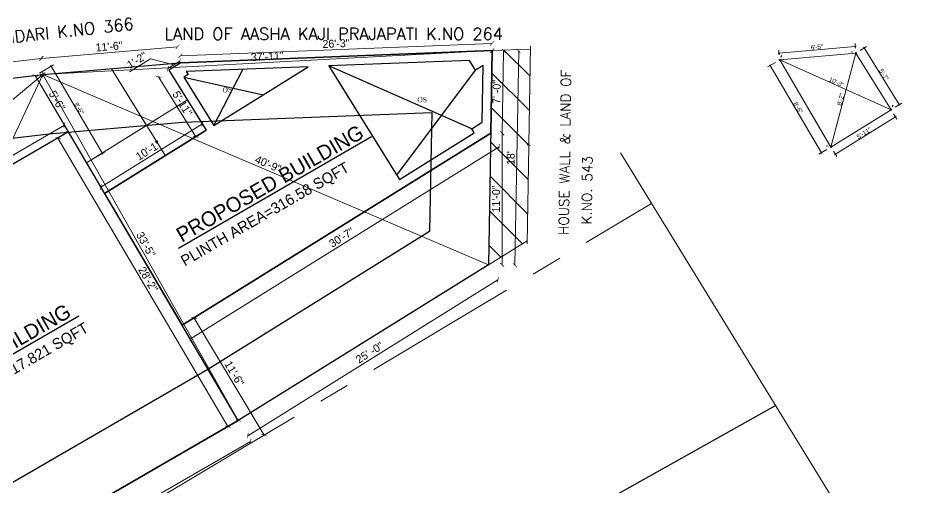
# Model space of a CAD drawing. Header units: inches. Extents: x 4069 to 291496, y -47643 to 12535.
# Drawn here: x 124082 to 124997, y -32058 to -31584 of the extents above; entities that cross this region are included whole.
import ezdxf

# ---------------------------------------------------------------- set-up
doc = ezdxf.new("R2010")
doc.units = ezdxf.units.IN
doc.header["$LTSCALE"] = 5
doc.header["$MEASUREMENT"] = 0
doc.linetypes.add('CENTER', pattern=[2, 1.25, -0.25, 0.25, -0.25])
doc.layers.add('A-WALL', color=7, linetype='Continuous', lineweight=9)
doc.layers.add('HATCH', color=253, linetype='Continuous', lineweight=0)
for name, color, linetype in [('DIM', 5, 'Continuous'), ('TEXT', 6, 'Continuous'), ('WALL', 7, 'Continuous')]:
    doc.layers.add(name, color=color, linetype=linetype)
doc.layers.add('dim line', color=7, linetype='Continuous', lineweight=15, true_color=0xfab2b2)
doc.styles.add('ordinary', font='times.ttf')
doc.styles.add('ROMANS', font='romans.shx', dxfattribs={"width": 0.8})
doc.styles.get("Standard").update_dxf_attribs({"font": 'arial.ttf'})
doc.styles.add('tt', font='stylu.ttf', dxfattribs={"height": 8})
doc.dimstyles.new('Copy(2) of STANDARD', dxfattribs={"dimtxt": 2, "dimasz": 4, "dimexe": 0, "dimexo": 0, "dimgap": 2, "dimtad": 1, "dimdec": 0, "dimzin": 0, "dimdsep": 46, "dimlunit": 3, "dimtxsty": 'tt', "dimblk": 'ARCHTICK', "dimcen": 0.0505, "dimse1": 1, "dimse2": 1, "dimclrd": 5, "dimclre": 5, "dimclrt": 7, "dimadec": 1, "dimazin": 0, "dimtm": 1e-09, "dimtfac": 1, "dimtdec": 0, "dimtofl": 0, "dimtmove": 1, "dimatfit": 3, "dimfxl": 1, "dimtolj": 2, "dimtzin": 0, "dimlwd": 13, "dimarcsym": 0})
doc.dimstyles.new('Standard$0', dxfattribs={"dimtxt": 6, "dimasz": 4, "dimexe": 3, "dimexo": 6, "dimgap": 3, "dimtad": 1, "dimdec": 1, "dimzin": 0, "dimdsep": 46, "dimlunit": 4, "dimtxsty": 'Standard', "dimcen": 0.09, "dimclrd": 6, "dimclre": 6, "dimclrt": 7, "dimadec": 0, "dimazin": 0, "dimtfac": 1, "dimtdec": 1, "dimtix": 1, "dimtofl": 0, "dimtmove": 1, "dimatfit": 3, "dimfxl": 1, "dimtolj": 1, "dimtzin": 0, "dimlwd": 18, "dimlwe": 18, "dimarcsym": 0})

# ---------------------------------------------------------------- blocks, each defined once
blk = doc.blocks.new('_ArchTick')
at = {"color": 0, "linetype": 'ByBlock', "const_width": 0.15}
blk.add_lwpolyline([(-0.5, -0.5), (0.5, 0.5)], dxfattribs=at)
blk = doc.blocks.new('*D5754')
at = {"layer": 'Defpoints', "color": 0, "ltscale": 5, "transparency": 16777216}
for p in [(124105.45, -31624.49), (124107.38, -31640.83), (123800.07, -31677.08)]:
    blk.add_point(p, dxfattribs=at)
at = {"layer": 'DIM', "color": 5, "lineweight": 13, "ltscale": 5, "transparency": 16777216}
blk.add_line((123798.14, -31660.74), (124105.45, -31624.49), dxfattribs=at)
at = {"layer": 'DIM', "color": 5, "lineweight": 13, "ltscale": 5, "transparency": 16777216, "xscale": 4, "yscale": 4, "zscale": 4}
for p, rotation in [((124105.45, -31624.49), 6.72693349602278), ((123798.14, -31660.74), 186.7269334960228)]:
    blk.add_blockref('_ArchTick', p, dxfattribs=dict(at, rotation=rotation))
at = {"layer": 'DIM', "color": 7, "ltscale": 5, "transparency": 16777216, "insert": (123951.07, -31636.48), "char_height": 8, "attachment_point": 5, "rotation": 6.72693, "style": 'tt'}
blk.add_mtext('\\A2;25\'-9"', dxfattribs=at)
blk = doc.blocks.new('*D5755')
at = {"layer": 'Defpoints', "color": 0, "ltscale": 5, "transparency": 16777216}
for p in [(124243.5, -31612.65), (124244.91, -31629.01), (124107.38, -31640.83)]:
    blk.add_point(p, dxfattribs=at)
at = {"layer": 'DIM', "color": 5, "lineweight": 13, "ltscale": 5, "transparency": 16777216}
blk.add_line((124105.97, -31624.47), (124243.5, -31612.65), dxfattribs=at)
at = {"layer": 'DIM', "color": 5, "lineweight": 13, "ltscale": 5, "transparency": 16777216, "xscale": 4, "yscale": 4, "zscale": 4}
for p, rotation in [((124243.5, -31612.65), 4.912393746677267), ((124105.97, -31624.47), 184.9123937466772)]:
    blk.add_blockref('_ArchTick', p, dxfattribs=dict(at, rotation=rotation))
at = {"layer": 'DIM', "color": 7, "ltscale": 5, "transparency": 16777216, "insert": (124174.21, -31612.44), "char_height": 8, "attachment_point": 5, "rotation": 4.91239, "style": 'tt'}
blk.add_mtext('\\A2;11\'-6"', dxfattribs=at)
blk = doc.blocks.new('*D5756')
at = {"layer": 'Defpoints', "color": 0, "ltscale": 5, "transparency": 16777216}
for p in [(124561.33, -31616.59), (124246.32, -31621.83), (124246.6, -31628.95)]:
    blk.add_point(p, dxfattribs=at)
at = {"layer": 'DIM', "color": 5, "lineweight": 13, "ltscale": 5, "transparency": 16777216}
blk.add_line((124561.05, -31609.47), (124246.32, -31621.83), dxfattribs=at)
at = {"layer": 'DIM', "color": 5, "lineweight": 13, "ltscale": 5, "transparency": 16777216, "xscale": 4, "yscale": 4, "zscale": 4}
for p, rotation in [((124561.05, -31609.47), 2.248435291217171), ((124246.32, -31621.83), 182.2484352912171)]:
    blk.add_blockref('_ArchTick', p, dxfattribs=dict(at, rotation=rotation))
at = {"layer": 'DIM', "color": 7, "ltscale": 5, "transparency": 16777216, "insert": (124403.44, -31609.5), "char_height": 8, "attachment_point": 5, "rotation": 2.24844, "style": 'tt'}
blk.add_mtext('\\A2;26\'-3"', dxfattribs=at)
blk = doc.blocks.new('*D5757')
at = {"layer": 'Defpoints', "color": 0, "ltscale": 5, "transparency": 16777216}
for p in [(124561.33, -31616.59), (124557.54, -31832.76), (124584.31, -31833.23)]:
    blk.add_point(p, dxfattribs=at)
at = {"layer": 'DIM', "color": 5, "lineweight": 13, "ltscale": 5, "transparency": 16777216}
blk.add_line((124588.09, -31617.06), (124584.31, -31833.23), dxfattribs=at)
at = {"layer": 'DIM', "color": 5, "lineweight": 13, "ltscale": 5, "transparency": 16777216, "xscale": 4, "yscale": 4, "zscale": 4}
for p, rotation in [((124588.09, -31617.06), 88.99643436655703), ((124584.31, -31833.23), 268.996434366557)]:
    blk.add_blockref('_ArchTick', p, dxfattribs=dict(at, rotation=rotation))
at = {"layer": 'DIM', "color": 7, "ltscale": 5, "transparency": 16777216, "insert": (124580.06, -31725.04), "char_height": 8, "attachment_point": 5, "rotation": 88.99643, "style": 'tt'}
blk.add_mtext("\\A2;18'", dxfattribs=at)
blk = doc.blocks.new('*D5758')
at = {"layer": 'Defpoints', "color": 0, "ltscale": 5, "transparency": 16777216}
for p in [(124557.54, -31832.76), (124567.06, -31848.08), (124304.74, -31989.91)]:
    blk.add_point(p, dxfattribs=at)
at = {"layer": 'DIM', "color": 5, "lineweight": 13, "ltscale": 5, "transparency": 16777216}
blk.add_line((124314.27, -32005.23), (124567.06, -31848.08), dxfattribs=at)
at = {"layer": 'DIM', "color": 5, "lineweight": 13, "ltscale": 5, "transparency": 16777216, "xscale": 4, "yscale": 4, "zscale": 4}
for p, rotation in [((124567.06, -31848.08), 31.86620840505018), ((124314.27, -32005.23), 211.8662084050501)]:
    blk.add_blockref('_ArchTick', p, dxfattribs=dict(at, rotation=rotation))
at = {"layer": 'DIM', "color": 7, "ltscale": 5, "transparency": 16777216, "insert": (124437.39, -31921.39), "char_height": 8, "attachment_point": 5, "rotation": 31.86621, "style": 'tt'}
blk.add_mtext('\\A2;25\' -0"', dxfattribs=at)
blk = doc.blocks.new('*D5759')
at = {"layer": 'Defpoints', "color": 0, "ltscale": 5, "transparency": 16777216}
for p in [(124304.74, -31989.91), (123806.03, -32278.1), (123818.24, -32299.25)]:
    blk.add_point(p, dxfattribs=at)
at = {"layer": 'DIM', "color": 5, "lineweight": 13, "ltscale": 5, "transparency": 16777216}
blk.add_line((124316.96, -32011.05), (123818.24, -32299.25), dxfattribs=at)
at = {"layer": 'DIM', "color": 5, "lineweight": 13, "ltscale": 5, "transparency": 16777216, "xscale": 4, "yscale": 4, "zscale": 4}
for p, rotation in [((124316.96, -32011.05), 30.02282740676114), ((123818.24, -32299.25), 210.0228274067611)]:
    blk.add_blockref('_ArchTick', p, dxfattribs=dict(at, rotation=rotation))
at = {"layer": 'DIM', "color": 7, "ltscale": 5, "transparency": 16777216, "insert": (124064.51, -32149.8), "char_height": 8, "attachment_point": 5, "rotation": 30.02283, "style": 'tt'}
blk.add_mtext("\\A2;48'", dxfattribs=at)
blk = doc.blocks.new('*D5762')
at = {"layer": 'Defpoints', "color": 0, "ltscale": 5, "transparency": 16777216}
for p in [(124133.15, -31698.7), (123801.98, -31882.15), (123806.03, -31889.1)]:
    blk.add_point(p, dxfattribs=at)
at = {"layer": 'DIM', "color": 5, "lineweight": 13, "ltscale": 5, "transparency": 16777216}
blk.add_line((124129.1, -31691.75), (123801.98, -31882.15), dxfattribs=at)
at = {"layer": 'DIM', "color": 5, "lineweight": 13, "ltscale": 5, "transparency": 16777216, "xscale": 4, "yscale": 4, "zscale": 4}
for p, rotation in [((124129.1, -31691.75), 30.20167562409884), ((123801.98, -31882.15), 210.2016756240988)]:
    blk.add_blockref('_ArchTick', p, dxfattribs=dict(at, rotation=rotation))
at = {"layer": 'DIM', "color": 7, "ltscale": 5, "transparency": 16777216, "insert": (123962.38, -31781.52), "char_height": 8, "attachment_point": 5, "rotation": 30.20168, "style": 'tt'}
blk.add_mtext('\\A2;31\'-7"', dxfattribs=at)
blk = doc.blocks.new('*D5763')
at = {"layer": 'Defpoints', "color": 0, "ltscale": 5, "transparency": 16777216}
for p in [(124133.15, -31698.7), (124122.57, -31704.93), (124304.74, -31989.91)]:
    blk.add_point(p, dxfattribs=at)
at = {"layer": 'DIM', "color": 5, "lineweight": 13, "ltscale": 5, "transparency": 16777216}
blk.add_line((124294.16, -31996.14), (124122.57, -31704.93), dxfattribs=at)
at = {"layer": 'DIM', "color": 5, "lineweight": 13, "ltscale": 5, "transparency": 16777216, "xscale": 4, "yscale": 4, "zscale": 4}
for p, rotation in [((124122.57, -31704.93), 120.5085900980565), ((124294.16, -31996.14), 300.5085900980565)]:
    blk.add_blockref('_ArchTick', p, dxfattribs=dict(at, rotation=rotation))
at = {"layer": 'DIM', "color": 7, "ltscale": 5, "transparency": 16777216, "insert": (124213.66, -31847.42), "char_height": 8, "attachment_point": 5, "rotation": 300.50859, "style": 'tt'}
blk.add_mtext('\\A2;28\'-2"', dxfattribs=at)
blk = doc.blocks.new('*D5764')
at = {"layer": 'Defpoints', "color": 0, "ltscale": 5, "transparency": 16777216}
for p in [(124272.4, -31696.96), (124165.78, -31754.43), (124169.73, -31760.78)]:
    blk.add_point(p, dxfattribs=at)
at = {"layer": 'DIM', "color": 5, "lineweight": 13, "ltscale": 5, "transparency": 16777216}
blk.add_line((124268.45, -31690.61), (124165.78, -31754.43), dxfattribs=at)
at = {"layer": 'DIM', "color": 5, "lineweight": 13, "ltscale": 5, "transparency": 16777216, "xscale": 4, "yscale": 4, "zscale": 4}
for p, rotation in [((124268.45, -31690.61), 31.86620840504886), ((124165.78, -31754.43), 211.8662084050489)]:
    blk.add_blockref('_ArchTick', p, dxfattribs=dict(at, rotation=rotation))
at = {"layer": 'DIM', "color": 7, "ltscale": 5, "transparency": 16777216, "insert": (124213.87, -31717.3), "char_height": 8, "attachment_point": 5, "rotation": 31.86621, "style": 'tt'}
blk.add_mtext('\\A2;10\'-1"', dxfattribs=at)
blk = doc.blocks.new('*D5765')
at = {"layer": 'Defpoints', "color": 0, "ltscale": 5, "transparency": 16777216}
for p in [(124234.71, -31636.34), (124272.4, -31696.96), (124261.83, -31703.53)]:
    blk.add_point(p, dxfattribs=at)
at = {"layer": 'DIM', "color": 5, "lineweight": 13, "ltscale": 5, "transparency": 16777216}
blk.add_line((124224.15, -31642.91), (124261.83, -31703.53), dxfattribs=at)
at = {"layer": 'DIM', "color": 5, "lineweight": 13, "ltscale": 5, "transparency": 16777216, "xscale": 4, "yscale": 4, "zscale": 4}
for p, rotation in [((124224.15, -31642.91), 121.8662084050675), ((124261.83, -31703.53), 301.8662084050675)]:
    blk.add_blockref('_ArchTick', p, dxfattribs=dict(at, rotation=rotation))
at = {"layer": 'DIM', "color": 7, "ltscale": 5, "transparency": 16777216, "insert": (124248.23, -31669.96), "char_height": 8, "attachment_point": 5, "rotation": 301.86621, "style": 'tt'}
blk.add_mtext('\\A2;5\'-11"', dxfattribs=at)
blk = doc.blocks.new('*D5766')
at = {"layer": 'Defpoints', "color": 0, "ltscale": 5, "transparency": 16777216}
for p in [(124233.73, -31634.75), (124246.6, -31628.95), (124234.71, -31636.34)]:
    blk.add_point(p, dxfattribs=at)
at = {"layer": 'DIM', "color": 5, "lineweight": 13, "ltscale": 5, "transparency": 16777216}
for p, q in [((124216.22, -31624.74), (124194.9, -31637.99)), ((124239.67, -31631.05), (124216.22, -31624.74)), ((124245.62, -31627.36), (124233.73, -31634.75))]:
    blk.add_line(p, q, dxfattribs=at)
at = {"layer": 'DIM', "color": 5, "lineweight": 13, "ltscale": 5, "transparency": 16777216, "xscale": 4, "yscale": 4, "zscale": 4}
for p, rotation in [((124245.62, -31627.36), 31.86620840500954), ((124233.73, -31634.75), 211.8662084050096)]:
    blk.add_blockref('_ArchTick', p, dxfattribs=dict(at, rotation=rotation))
at = {"layer": 'DIM', "color": 7, "ltscale": 5, "transparency": 16777216, "insert": (124202.35, -31626.2), "char_height": 8, "attachment_point": 5, "rotation": 31.86621, "style": 'tt'}
blk.add_mtext('\\A2;1\'-2"', dxfattribs=at)
blk = doc.blocks.new('*D5767')
at = {"layer": 'Defpoints', "color": 0, "ltscale": 5, "transparency": 16777216}
for p in [(124561.33, -31616.59), (124572.84, -31616.79), (124559.87, -31699.93)]:
    blk.add_point(p, dxfattribs=at)
at = {"layer": 'DIM', "color": 5, "lineweight": 13, "ltscale": 5, "transparency": 16777216}
blk.add_line((124571.38, -31700.13), (124572.84, -31616.79), dxfattribs=at)
at = {"layer": 'DIM', "color": 5, "lineweight": 13, "ltscale": 5, "transparency": 16777216, "xscale": 4, "yscale": 4, "zscale": 4}
for p, rotation in [((124572.84, -31616.79), 88.99643436655202), ((124571.38, -31700.13), 268.996434366552)]:
    blk.add_blockref('_ArchTick', p, dxfattribs=dict(at, rotation=rotation))
at = {"layer": 'DIM', "color": 7, "ltscale": 5, "transparency": 16777216, "insert": (124565.79, -31658.35), "char_height": 8, "attachment_point": 5, "rotation": 88.99643, "style": 'tt'}
blk.add_mtext('\\A2;7\' -0"', dxfattribs=at)
blk = doc.blocks.new('*D5768')
at = {"layer": 'Defpoints', "color": 0, "ltscale": 5, "transparency": 16777216}
for p in [(124559.87, -31699.93), (124568.38, -31713.62), (124248.08, -31893.74)]:
    blk.add_point(p, dxfattribs=at)
at = {"layer": 'DIM', "color": 5, "lineweight": 13, "ltscale": 5, "transparency": 16777216}
blk.add_line((124256.59, -31907.44), (124568.38, -31713.62), dxfattribs=at)
at = {"layer": 'DIM', "color": 5, "lineweight": 13, "ltscale": 5, "transparency": 16777216, "xscale": 4, "yscale": 4, "zscale": 4}
for p, rotation in [((124568.38, -31713.62), 31.86620840505249), ((124256.59, -31907.44), 211.8662084050525)]:
    blk.add_blockref('_ArchTick', p, dxfattribs=dict(at, rotation=rotation))
at = {"layer": 'DIM', "color": 7, "ltscale": 5, "transparency": 16777216, "insert": (124409.15, -31805.17), "char_height": 8, "attachment_point": 5, "rotation": 31.86621, "style": 'tt'}
blk.add_mtext('\\A2;30\'-7"', dxfattribs=at)
blk = doc.blocks.new('*D5748')
at = {"layer": 'Defpoints', "color": 0, "ltscale": 5, "transparency": 16777216}
for p in [(124107.38, -31640.83), (123806.03, -31889.1), (123806.03, -31889.1)]:
    blk.add_point(p, dxfattribs=at)
at = {"layer": 'DIM', "color": 5, "lineweight": 13, "ltscale": 5, "transparency": 16777216}
blk.add_line((124107.38, -31640.83), (123806.03, -31889.1), dxfattribs=at)
at = {"layer": 'DIM', "color": 5, "lineweight": 13, "ltscale": 5, "transparency": 16777216, "xscale": 4, "yscale": 4, "zscale": 4}
for p, rotation in [((124107.38, -31640.83), 39.48369156053075), ((123806.03, -31889.1), 219.4836915605308)]:
    blk.add_blockref('_ArchTick', p, dxfattribs=dict(at, rotation=rotation))
at = {"layer": 'DIM', "color": 7, "ltscale": 5, "transparency": 16777216, "insert": (123952.79, -31760.22), "char_height": 8, "attachment_point": 5, "rotation": 39.48369, "style": 'tt'}
blk.add_mtext('\\A2;32\'-6"', dxfattribs=at)
blk = doc.blocks.new('*D5749')
at = {"layer": 'Defpoints', "color": 0, "ltscale": 5, "transparency": 16777216}
for p in [(124107.38, -31640.83), (123806.03, -32278.1), (123806.03, -32278.1)]:
    blk.add_point(p, dxfattribs=at)
at = {"layer": 'DIM', "color": 5, "lineweight": 13, "ltscale": 5, "transparency": 16777216}
blk.add_line((124107.38, -31640.83), (123806.03, -32278.1), dxfattribs=at)
at = {"layer": 'DIM', "color": 5, "lineweight": 13, "ltscale": 5, "transparency": 16777216, "xscale": 4, "yscale": 4, "zscale": 4}
for p, rotation in [((124107.38, -31640.83), 64.69153088684814), ((123806.03, -32278.1), 244.6915308868481)]:
    blk.add_blockref('_ArchTick', p, dxfattribs=dict(at, rotation=rotation))
at = {"layer": 'DIM', "color": 7, "ltscale": 5, "transparency": 16777216, "insert": (123951.12, -31956.83), "char_height": 8, "attachment_point": 5, "rotation": 64.69153, "style": 'tt'}
blk.add_mtext('\\A2;58\'-9"', dxfattribs=at)
blk = doc.blocks.new('*D5750')
at = {"layer": 'Defpoints', "color": 0, "ltscale": 5, "transparency": 16777216}
for p in [(124107.38, -31640.83), (124304.74, -31989.91), (124304.74, -31989.91)]:
    blk.add_point(p, dxfattribs=at)
at = {"layer": 'DIM', "color": 5, "lineweight": 13, "ltscale": 5, "transparency": 16777216}
blk.add_line((124107.38, -31640.83), (124304.74, -31989.91), dxfattribs=at)
at = {"layer": 'DIM', "color": 5, "lineweight": 13, "ltscale": 5, "transparency": 16777216, "xscale": 4, "yscale": 4, "zscale": 4}
for p, rotation in [((124107.38, -31640.83), 119.4835714814047), ((124304.74, -31989.91), 299.4835714814047)]:
    blk.add_blockref('_ArchTick', p, dxfattribs=dict(at, rotation=rotation))
at = {"layer": 'DIM', "color": 7, "ltscale": 5, "transparency": 16777216, "insert": (124211.43, -31812.33), "char_height": 8, "attachment_point": 5, "rotation": 299.48357, "style": 'tt'}
blk.add_mtext('\\A2;33\'-5"', dxfattribs=at)
blk = doc.blocks.new('*D5751')
at = {"layer": 'Defpoints', "color": 0, "ltscale": 5, "transparency": 16777216}
for p in [(124107.38, -31640.83), (124557.54, -31832.76), (124557.54, -31832.76)]:
    blk.add_point(p, dxfattribs=at)
at = {"layer": 'DIM', "color": 5, "lineweight": 13, "ltscale": 5, "transparency": 16777216}
blk.add_line((124107.38, -31640.83), (124557.54, -31832.76), dxfattribs=at)
at = {"layer": 'DIM', "color": 5, "lineweight": 13, "ltscale": 5, "transparency": 16777216, "xscale": 4, "yscale": 4, "zscale": 4}
for p, rotation in [((124107.38, -31640.83), 156.9088543692063), ((124557.54, -31832.76), 336.9088543692063)]:
    blk.add_blockref('_ArchTick', p, dxfattribs=dict(at, rotation=rotation))
at = {"layer": 'DIM', "color": 7, "ltscale": 5, "transparency": 16777216, "insert": (124334.89, -31731.09), "char_height": 8, "attachment_point": 5, "rotation": 336.90885, "style": 'tt'}
blk.add_mtext('\\A2;40\'-9"', dxfattribs=at)
blk = doc.blocks.new('*D5769')
at = {"layer": 'Defpoints', "color": 0, "ltscale": 5, "transparency": 16777216}
for p in [(124561.33, -31616.59), (124561.33, -31616.59), (124107.38, -31640.83)]:
    blk.add_point(p, dxfattribs=at)
at = {"layer": 'DIM', "color": 5, "lineweight": 13, "ltscale": 5, "transparency": 16777216}
blk.add_line((124107.38, -31640.83), (124561.33, -31616.59), dxfattribs=at)
at = {"layer": 'DIM', "color": 5, "lineweight": 13, "ltscale": 5, "transparency": 16777216, "xscale": 4, "yscale": 4, "zscale": 4}
for p, rotation in [((124561.33, -31616.59), 3.057079537628842), ((124107.38, -31640.83), 183.0570795376288)]:
    blk.add_blockref('_ArchTick', p, dxfattribs=dict(at, rotation=rotation))
at = {"layer": 'DIM', "color": 7, "ltscale": 5, "transparency": 16777216, "insert": (124334.02, -31622.43), "char_height": 8, "attachment_point": 5, "rotation": 3.05708, "style": 'tt'}
blk.add_mtext('\\A2;37\'-11"', dxfattribs=at)
blk = doc.blocks.new('*D5771')
at = {"layer": 'Defpoints', "color": 0, "ltscale": 5, "transparency": 16777216}
for p in [(124248.08, -31893.74), (124330.83, -32004.72), (124318.72, -32011.95)]:
    blk.add_point(p, dxfattribs=at)
at = {"layer": 'DIM', "color": 5, "lineweight": 13, "ltscale": 5, "transparency": 16777216}
blk.add_line((124260.19, -31886.51), (124330.83, -32004.72), dxfattribs=at)
at = {"layer": 'DIM', "color": 5, "lineweight": 13, "ltscale": 5, "transparency": 16777216, "xscale": 4, "yscale": 4, "zscale": 4}
for p, rotation in [((124260.19, -31886.51), 120.8634483611764), ((124330.83, -32004.72), 300.8634483611764)]:
    blk.add_blockref('_ArchTick', p, dxfattribs=dict(at, rotation=rotation))
at = {"layer": 'DIM', "color": 7, "ltscale": 5, "transparency": 16777216, "insert": (124300.79, -31942.46), "char_height": 8, "attachment_point": 5, "rotation": 300.86345, "style": 'tt'}
blk.add_mtext('\\A2;11\'-6"', dxfattribs=at)
blk = doc.blocks.new('*D5752')
at = {"layer": 'Defpoints', "color": 0, "ltscale": 5, "transparency": 16777216}
for p in [(124099.59, -31641.75), (124099.59, -31641.75), (124133.15, -31698.7)]:
    blk.add_point(p, dxfattribs=at)
at = {"layer": 'DIM', "color": 5, "lineweight": 13, "ltscale": 5, "transparency": 16777216}
blk.add_line((124133.15, -31698.7), (124099.59, -31641.75), dxfattribs=at)
at = {"layer": 'DIM', "color": 5, "lineweight": 13, "ltscale": 5, "transparency": 16777216, "xscale": 4, "yscale": 4, "zscale": 4}
for p, rotation in [((124099.59, -31641.75), 120.508590098039), ((124133.15, -31698.7), 300.508590098039)]:
    blk.add_blockref('_ArchTick', p, dxfattribs=dict(at, rotation=rotation))
at = {"layer": 'DIM', "color": 7, "ltscale": 5, "transparency": 16777216, "insert": (124121.69, -31667.09), "char_height": 8, "attachment_point": 5, "rotation": 300.50859, "style": 'tt'}
blk.add_mtext('\\A2;5\'-6"', dxfattribs=at)
blk = doc.blocks.new('*D5772')
at = {"layer": 'Defpoints', "color": 0, "ltscale": 5, "transparency": 16777216}
for p in [(124559.87, -31699.93), (124571.38, -31699.93), (124557.54, -31832.76)]:
    blk.add_point(p, dxfattribs=at)
at = {"layer": 'DIM', "color": 5, "lineweight": 13, "ltscale": 5, "transparency": 16777216}
blk.add_line((124571.38, -31832.76), (124571.38, -31699.93), dxfattribs=at)
at = {"layer": 'DIM', "color": 5, "lineweight": 13, "ltscale": 5, "transparency": 16777216, "xscale": 4, "yscale": 4, "zscale": 4}
for p, rotation in [((124571.38, -31699.93), 90), ((124571.38, -31832.76), 270)]:
    blk.add_blockref('_ArchTick', p, dxfattribs=dict(at, rotation=rotation))
at = {"layer": 'DIM', "color": 7, "ltscale": 5, "transparency": 16777216, "insert": (124565.23, -31766.34), "char_height": 8, "attachment_point": 5, "rotation": 90, "style": 'tt'}
blk.add_mtext('\\A2;11\'-0"', dxfattribs=at)
blk = doc.blocks.new('oblique')
at = {"color": 0, "lineweight": -2}
blk.add_line((0.25, 0.25), (-0.25, -0.25), dxfattribs=at)
at = {"layer": 'dim line', "lineweight": 9}
for p, q in [((-0.4375, 0), (0.4375, 0)), ((0, 0.4375), (0, -0.4375))]:
    blk.add_line(p, q, dxfattribs=at)
blk = doc.blocks.new('*D5775')
at = {"layer": 'A-WALL', "color": 47, "lineweight": 0, "ltscale": 5, "transparency": 16777216}
for p, q in [((124103.9, -31639.21), (124118.19, -31630.79)), ((124155.76, -31727.22), (124170.05, -31718.8))]:
    blk.add_line(p, q, dxfattribs=at)
at = {"layer": 'A-WALL', "color": 33, "lineweight": 0, "ltscale": 5, "transparency": 16777216}
blk.add_line((124167.47, -31720.32), (124115.61, -31632.31), dxfattribs=at)
at = {"layer": 'Defpoints', "color": 0, "ltscale": 5, "transparency": 16777216}
for p in [(124115.61, -31632.31), (124099.59, -31641.75, -14.54), (124151.45, -31729.76, -14.54)]:
    blk.add_point(p, dxfattribs=at)
at = {"layer": 'A-WALL', "color": 33, "lineweight": 0, "ltscale": 5, "transparency": 16777216, "xscale": 2, "yscale": 2, "zscale": 2}
for p, rotation in [((124115.61, -31632.31), 120.5085900980325), ((124167.47, -31720.32), 300.5085900980325)]:
    blk.add_blockref('oblique', p, dxfattribs=dict(at, rotation=rotation))
at = {"layer": 'A-WALL', "color": 7, "ltscale": 5, "transparency": 16777216, "insert": (124143.95, -31674.9), "char_height": 4.5, "attachment_point": 5, "rotation": 300.50859}
blk.add_mtext('\\A1;8\'-6"', dxfattribs=at)
blk = doc.blocks.new('_OBLIQUE')
at = {"color": 0, "linetype": 'ByBlock'}
blk.add_line((-0.5, -0.5), (0.5, 0.5), dxfattribs=at)
blk = doc.blocks.new('*D5778')
at = {"layer": 'A-WALL', "color": 47, "lineweight": 0, "ltscale": 5, "transparency": 16777216}
for p, q in [((124851.3, -31620.93), (124850.88, -31616.21)), ((124928.28, -31614.07), (124927.86, -31609.34))]:
    blk.add_line(p, q, dxfattribs=at)
at = {"layer": 'A-WALL', "color": 33, "lineweight": 0, "ltscale": 5, "transparency": 16777216}
blk.add_line((124928.12, -31612.33), (124851.15, -31619.2), dxfattribs=at)
at = {"layer": 'Defpoints', "color": 0, "ltscale": 5, "transparency": 16777216}
for p in [(124851.15, -31619.2), (124851.75, -31625.91), (124928.72, -31619.05)]:
    blk.add_point(p, dxfattribs=at)
at = {"layer": 'A-WALL', "color": 33, "lineweight": 0, "ltscale": 5, "transparency": 16777216, "xscale": 2, "yscale": 2, "zscale": 2}
for p, rotation in [((124928.12, -31612.33), 5.096425561978268), ((124851.15, -31619.2), 185.0964255619782)]:
    blk.add_blockref('oblique', p, dxfattribs=dict(at, rotation=rotation))
at = {"layer": 'A-WALL', "color": 7, "ltscale": 5, "transparency": 16777216, "insert": (124889.39, -31612.98), "char_height": 4.5, "attachment_point": 5, "rotation": 5.09643}
blk.add_mtext('\\A1;6\'-5"', dxfattribs=at)
blk = doc.blocks.new('*D5779')
at = {"layer": 'A-WALL', "color": 47, "lineweight": 0, "ltscale": 5, "transparency": 16777216}
for p, q in [((124847.44, -31628.45), (124839.52, -31633.12)), ((124899.3, -31716.46), (124891.38, -31721.13))]:
    blk.add_line(p, q, dxfattribs=at)
at = {"layer": 'A-WALL', "color": 33, "lineweight": 0, "ltscale": 5, "transparency": 16777216}
blk.add_line((124842.1, -31631.6), (124893.96, -31719.6), dxfattribs=at)
at = {"layer": 'Defpoints', "color": 0, "ltscale": 5, "transparency": 16777216}
for p in [(124851.75, -31625.91), (124903.6, -31713.92), (124893.96, -31719.6)]:
    blk.add_point(p, dxfattribs=at)
at = {"layer": 'A-WALL', "color": 33, "lineweight": 0, "ltscale": 5, "transparency": 16777216, "xscale": 2, "yscale": 2, "zscale": 2}
for p, rotation in [((124842.1, -31631.6), 120.5085900980515), ((124893.96, -31719.6), 300.5085900980515)]:
    blk.add_blockref('oblique', p, dxfattribs=dict(at, rotation=rotation))
at = {"layer": 'A-WALL', "color": 7, "ltscale": 5, "transparency": 16777216, "insert": (124870.44, -31674.18), "char_height": 4.5, "attachment_point": 5, "rotation": 300.50859}
blk.add_mtext('\\A1;8\'-6"', dxfattribs=at)
blk = doc.blocks.new('*D5780')
at = {"layer": 'A-WALL', "color": 47, "lineweight": 0, "ltscale": 5, "transparency": 16777216}
for p, q in [((124966.9, -31680.46), (124970.29, -31685.92)), ((124906.24, -31718.17), (124909.63, -31723.62))]:
    blk.add_line(p, q, dxfattribs=at)
at = {"layer": 'A-WALL', "color": 33, "lineweight": 0, "ltscale": 5, "transparency": 16777216}
blk.add_line((124908.05, -31721.07), (124968.71, -31683.37), dxfattribs=at)
at = {"layer": 'Defpoints', "color": 0, "ltscale": 5, "transparency": 16777216}
for p in [(124964.26, -31676.22), (124968.71, -31683.37), (124903.6, -31713.92)]:
    blk.add_point(p, dxfattribs=at)
at = {"layer": 'A-WALL', "color": 33, "lineweight": 0, "ltscale": 5, "transparency": 16777216, "xscale": 2, "yscale": 2, "zscale": 2}
for p, rotation in [((124968.71, -31683.37), 31.86620840504786), ((124908.05, -31721.07), 211.8662084050479)]:
    blk.add_blockref('oblique', p, dxfattribs=dict(at, rotation=rotation))
at = {"layer": 'A-WALL', "color": 7, "ltscale": 5, "transparency": 16777216, "insert": (124936.9, -31699.85), "char_height": 4.5, "attachment_point": 5, "rotation": 31.86621}
blk.add_mtext('\\A1;5\'-11"', dxfattribs=at)
blk = doc.blocks.new('*D5781')
at = {"layer": 'A-WALL', "color": 47, "lineweight": 0, "ltscale": 5, "transparency": 16777216}
for p, q in [((124932.97, -31616.41), (124939.59, -31612.29)), ((124968.51, -31673.58), (124975.13, -31669.46))]:
    blk.add_line(p, q, dxfattribs=at)
at = {"layer": 'A-WALL', "color": 33, "lineweight": 0, "ltscale": 5, "transparency": 16777216}
blk.add_line((124972.58, -31671.04), (124937.05, -31613.87), dxfattribs=at)
at = {"layer": 'Defpoints', "color": 0, "ltscale": 5, "transparency": 16777216}
for p in [(124937.05, -31613.87), (124928.72, -31619.05), (124964.26, -31676.22)]:
    blk.add_point(p, dxfattribs=at)
at = {"layer": 'A-WALL', "color": 33, "lineweight": 0, "ltscale": 5, "transparency": 16777216, "xscale": 2, "yscale": 2, "zscale": 2}
for p, rotation in [((124937.05, -31613.87), 121.866208405056), ((124972.58, -31671.04), 301.8662084050559)]:
    blk.add_blockref('oblique', p, dxfattribs=dict(at, rotation=rotation))
at = {"layer": 'A-WALL', "color": 7, "ltscale": 5, "transparency": 16777216, "insert": (124957.18, -31640.99), "char_height": 4.5, "attachment_point": 5, "rotation": 301.86621}
blk.add_mtext('\\A1;5\'-7"', dxfattribs=at)
blk = doc.blocks.new('*D5782')
at = {"layer": 'A-WALL', "color": 47, "lineweight": 0, "ltscale": 5, "transparency": 16777216}
for p, q in [((124923.89, -31617.77), (124925.82, -31618.28)), ((124898.77, -31712.64), (124900.7, -31713.15))]:
    blk.add_line(p, q, dxfattribs=at)
at = {"layer": 'A-WALL', "color": 33, "lineweight": 0, "ltscale": 5, "transparency": 16777216}
blk.add_line((124903.6, -31713.92), (124928.72, -31619.05), dxfattribs=at)
at = {"layer": 'Defpoints', "color": 0, "ltscale": 5, "transparency": 16777216}
for p in [(124928.72, -31619.05), (124928.72, -31619.05), (124903.6, -31713.92)]:
    blk.add_point(p, dxfattribs=at)
at = {"layer": 'A-WALL', "color": 33, "lineweight": 0, "ltscale": 5, "transparency": 16777216, "xscale": 2, "yscale": 2, "zscale": 2}
for p, rotation in [((124928.72, -31619.05), 75.1706809548785), ((124903.6, -31713.92), 255.1706809548785)]:
    blk.add_blockref('oblique', p, dxfattribs=dict(at, rotation=rotation))
at = {"layer": 'A-WALL', "color": 7, "ltscale": 5, "transparency": 16777216, "insert": (124913.46, -31665.77), "char_height": 4.5, "attachment_point": 5, "rotation": 75.17068}
blk.add_mtext('\\A1;8\'-2"', dxfattribs=at)
blk = doc.blocks.new('*D5783')
at = {"layer": 'A-WALL', "color": 33, "lineweight": 0, "ltscale": 5, "transparency": 16777216}
blk.add_line((124851.75, -31625.91), (124964.26, -31676.22), dxfattribs=at)
at = {"layer": 'A-WALL', "color": 47, "lineweight": 0, "ltscale": 5, "transparency": 16777216}
for p, q in [((124853.79, -31621.35), (124852.97, -31623.18)), ((124966.3, -31671.65), (124965.48, -31673.48))]:
    blk.add_line(p, q, dxfattribs=at)
at = {"layer": 'Defpoints', "color": 0, "ltscale": 5, "transparency": 16777216}
for p in [(124851.75, -31625.91), (124964.26, -31676.22), (124964.26, -31676.22)]:
    blk.add_point(p, dxfattribs=at)
at = {"layer": 'A-WALL', "color": 33, "lineweight": 0, "ltscale": 5, "transparency": 16777216, "xscale": 2, "yscale": 2, "zscale": 2}
for p, rotation in [((124851.75, -31625.91), 155.9115489172834), ((124964.26, -31676.22), 335.9115489172834)]:
    blk.add_blockref('oblique', p, dxfattribs=dict(at, rotation=rotation))
at = {"layer": 'A-WALL', "color": 7, "ltscale": 5, "transparency": 16777216, "insert": (124909.15, -31648.51), "char_height": 4.5, "attachment_point": 5, "rotation": 335.91155}
blk.add_mtext('\\A1;10\'-3"', dxfattribs=at)

msp = doc.modelspace()

# ---------------------------------------------------------------- hatches: boundary and pattern name
at = {"layer": 'HATCH', "ltscale": 5}
h = msp.add_hatch(dxfattribs=at)
h.set_pattern_fill('ANSI31', color=256, scale=200, angle=90, style=0)
h.set_pattern_definition([(135, (-2215.485, -4635.566), (-17.6776695, -17.6776695), [])])
h.paths.add_polyline_path([(124600.03022, -31615.06939), (124561.32562, -31616.58904), (124559.86577, -31699.92616), (124557.53887, -31832.76037), (124596.56237, -31808.5023)])

# ---------------------------------------------------------------- linework, layer by layer
at = {"color": 3}
msp.add_line((123688.49133, -32622.53115, 12.34748), (124847.67763, -31974.7759, -15.49706), dxfattribs=at)
at = {"layer": 'A-WALL', "lineweight": 30}
for p, q in [((124390.9303, -31623.27922, -14.54226), (124561.32562, -31616.58904, -14.54226)), ((124561.32562, -31616.58904, -14.54226), (124559.86577, -31699.92616, -14.54226)), ((124246.60256, -31628.94593, -14.54226), (124390.9303, -31623.27922, -14.54226)), ((124246.60256, -31628.94593, -14.54226), (124234.71259, -31636.33706, -14.54226)), ((124234.71259, -31636.33706, -14.54226), (124272.39857, -31696.96177, -14.54226)), ((124169.7319, -31760.78217, -14.54226), (124272.39857, -31696.96177, -14.54226)), ((124559.86577, -31699.92616, -14.54226), (124248.07802, -31893.74191, -14.54226)), ((124169.7319, -31760.78217, -14.54226), (124248.07802, -31893.74191, -14.54226))]:
    msp.add_line(p, q, dxfattribs=at)
at = {"layer": 'A-WALL', "ltscale": 5}
for p, q in [((124561.32562, -31616.58904, -14.54226), (124600.03022, -31615.06939, -14.54226)), ((124928.72274, -31619.0496), (124851.74718, -31625.91464)), ((124851.74718, -31625.91464), (124903.60468, -31713.92103)), ((124964.25925, -31676.2165), (124928.72274, -31619.0496)), ((124176.56879, -31634.88612, -14.54226), (124231.11105, -31722.62722, -14.54226)), ((124169.7319, -31760.78217, -14.54226), (124099.59323, -31641.75116, -14.54226)), ((124151.45073, -31729.75755, -14.54226), (124253.39282, -31666.38758, -14.54226)), ((124903.60468, -31713.92103), (124964.25925, -31676.2165)), ((124201.8889, -31740.7925, -14.54226), (124239.58496, -31717.3596, -14.54226)), ((124903.60468, -31713.92103), (124903.60468, -31713.92103)), ((124304.74221, -31989.90565, -14.54226), (124596.56237, -31808.5023, -14.54226))]:
    msp.add_line(p, q, dxfattribs=at)
at = {"layer": 'A-WALL', "color": 3, "linetype": 'CENTER', "ltscale": 25}
msp.add_line((123583.35248, -32451.42471, -14.54226), (124722.3148, -31770.75629, -14.54226), dxfattribs=at)
at = {"layer": 'A-WALL', "linetype": 'Continuous', "ltscale": 5, "elevation": -14.54226}
msp.add_lwpolyline([(124600.084, -31612.06987), (124598.31226, -31710.89516), (124596.49868, -31711.65471), (124599.74867, -31711.91698), (124598.28261, -31712.54898), (124596.50859, -31811.50182)], dxfattribs=at)
at = {"layer": 'A-WALL', "ltscale": 5, "elevation": -14.54226}
msp.add_lwpolyline([(124151.45073, -31729.75755), (124212.10529, -31692.05302), (124176.56879, -31634.88612), (124099.59323, -31641.75116), (124151.45073, -31729.75755)], close=True, dxfattribs=at)
at = {"layer": 'A-WALL', "color": 3, "linetype": 'Continuous', "ltscale": 5, "elevation": -15.49706}
msp.add_lwpolyline([(124690.90308, -31719.63581), (125242.71667, -32617.67547), (125210.50252, -32671.43185), (125303.7263, -32614.44255), (125272.97391, -32666.9171), (125784.10932, -33498.75575)], dxfattribs=at)
at = {"layer": 'DIM', "ltscale": 5, "elevation": -14.54226}
for points in [[(123806.02636, -32278.10437), (123806.02636, -31889.10437), (123800.06767, -31677.08008), (124107.37846, -31640.8329), (124244.90855, -31629.01244), (124561.32562, -31616.58904), (124557.53887, -31832.76037), (124304.74221, -31989.90565)], [(123866.02636, -32174.13349), (123866.02636, -31888.26142), (123861.58536, -31730.24002), (124113.46309, -31700.53114), (124248.65652, -31688.91151), (124500.22254, -31679.03434), (124498.1202, -31799.04882), (124273.88575, -31938.43905)]]:
    msp.add_lwpolyline(points, close=True, dxfattribs=at)
at = {"layer": 'WALL', "ltscale": 5}
for p, q in [((124280.04212, -31692.21033, -14.54226), (124309.47965, -31635.48414, -14.54226)), ((124540.58468, -31695.42732, -14.54226), (124396.39586, -31632.07157, -14.54226)), ((124249.74727, -31643.47558, -14.54226), (124329.87634, -31661.23202, -14.54226)), ((124464.99061, -31742.41865, -14.54226), (124544.34506, -31636.36019, -14.54226))]:
    msp.add_line(p, q, dxfattribs=at)
at = {"layer": 'WALL', "ltscale": 5, "elevation": -14.54226}
for points in [[(124390.9303, -31623.27922), (124246.60256, -31628.94593), (124234.71259, -31636.33706), (124272.39857, -31696.96177), (124169.7319, -31760.78217), (124248.07802, -31893.74191), (124559.86577, -31699.92616), (124561.32562, -31616.58904)], [(124552.06193, -31631.56317), (124544.34506, -31636.36019), (124538.21771, -31626.50325), (124396.39586, -31632.07157), (124398.32142, -31635.16919), (124465.25458, -31742.84329), (124467.63029, -31746.66507), (124543.22437, -31699.67373), (124540.58468, -31695.42732), (124551.05724, -31688.91729)], [(124252.06812, -31637.73827), (124253.99368, -31640.83589), (124249.74727, -31643.47558), (124280.04212, -31692.21033), (124284.28853, -31689.57065), (124375.46415, -31632.8934)], [(123806.02636, -32278.10437), (124304.74221, -31989.90565), (124133.15059, -31698.70072), (123806.02636, -31889.10437)]]:
    msp.add_lwpolyline(points, close=True, dxfattribs=at)

# ---------------------------------------------------------------- texts
at = {"layer": 'TEXT', "lineweight": 9, "style": 'ROMANS'}
for s, height, rotation, p in [('LAND OF CHANDRA KIRAN RAJBHANDARI K.NO 366', 12, 6.31430569, (123796.76576, -31639.84616, -14.54226)), ('HOUSE WALL & LAND OF          ', 10, 89.13055643, (124638.43321, -31802.73086, -14.54226)), ('          K.NO. 543', 10, 89.13055643, (124660.4843, -31866.703, -14.54226))]:
    msp.add_text(s, height=height, rotation=rotation, dxfattribs=at).set_placement(p)
msp.add_text('LAND OF AASHA KAJI PRAJAPATI K.NO 264', height=12, dxfattribs=at).set_placement((124230.1468, -31605.74182, -14.54226))
at = {"layer": 'TEXT', "style": 'ordinary'}
for p in [(124288.80849, -31658.64767, -14.54226), (124485.67889, -31668.65036, -14.54226)]:
    msp.add_text('OS', height=5, dxfattribs=at).set_placement(p)
at = {"layer": 'TEXT', "linetype": 'ByBlock', "style": 'tt'}
for s, p in [('%%U PROPOSED BUILDING ', (124242.96733, -31813.38139, -14.54226)), ('%%U EXISTING BUILDING ', (123964.5187, -31984.0738, -14.54226))]:
    msp.add_text(s, height=15, rotation=30, dxfattribs=at).set_placement(p)
at = {"layer": 'TEXT', "lineweight": 70, "style": 'tt'}
for s, p in [('PLINTH AREA=316.58 SQFT', (124250.69627, -31834.54999, -14.54226)), ('PLINTH AREA=1117.821 SQFT', (123972.9484, -32004.5621, -14.54226))]:
    msp.add_text(s, height=11, rotation=30, dxfattribs=at).set_placement(p)

# ---------------------------------------------------------------- dimensions: what is measured, and where the dimension line sits
at = {"layer": 'A-WALL', "ltscale": 5}
for p1, p2, distance, picture, middle in [((124928.72274, -31619.0496), (124851.74718, -31625.91464), -6.74573, '*D5778', (124889.38721, -31612.97654)), ((124903.60468, -31713.92103), (124928.72274, -31619.0496), 0, '*D5782', (124913.45931, -31665.7693)), ((124964.25925, -31676.2165), (124928.72274, -31619.0496), -9.80164, '*D5781', (124957.18348, -31640.98631)), ((124851.74718, -31625.91464), (124903.60468, -31713.92103), -11.19193, '*D5779', (124870.44375, -31674.17938)), ((124851.74718, -31625.91464), (124964.25925, -31676.2165), 0, '*D5783', (124909.14566, -31648.51022)), ((124151.45073, -31729.75755, -14.54226), (124099.59323, -31641.75116, -14.54226), -18.59078, '*D5775', (124143.94919, -31674.89618)), ((124903.60468, -31713.92103), (124964.25925, -31676.2165), -8.42234, '*D5780', (124936.90149, -31699.84578))]:
    dim = msp.add_aligned_dim(p1=p1, p2=p2, distance=distance, dimstyle='Standard$0', override={"dimtxt": 4.5, "dimasz": 2, "dimexo": 5, "dimgap": 0.5, "dimdec": 0, "dimzin": 12, "dimpost": '\\X', "dimblk": 'oblique', "dimcen": 3, "dimclrd": 33, "dimclre": 47, "dimtfac": 0.5, "dimtdec": 0, "dimfxl": 3, "dimlwd": 0, "dimlwe": 0}, dxfattribs=at)
    dim.commit()
    dim.dimension.update_dxf_attribs({"geometry": picture, "text_midpoint": middle})
at = {"layer": 'DIM', "ltscale": 5}
for p1, p2, distance, picture, middle in [((124107.37846, -31640.8329, -14.54226), (124244.90855, -31629.01244, -14.54226), 16.41952, '*D5755', (124174.21088, -31612.43671, -14.54226)), ((124561.32562, -31616.58904, -14.54226), (124246.60256, -31628.94593, -14.54226), -7.12641, '*D5756', (124403.44325, -31609.50196, -14.54226)), ((124107.37846, -31640.8329, -14.54226), (124561.32562, -31616.58904, -14.54226), 0, '*D5769', (124334.01675, -31622.43294, -14.54226)), ((124561.32562, -31616.58904, -14.54226), (124557.53887, -31832.76037, -14.54226), 26.77045, '*D5757', (124580.06191, -31725.03608, -14.54226)), ((123800.06767, -31677.08008, -14.54226), (124107.37846, -31640.8329, -14.54226), 16.45547, '*D5754', (123951.07245, -31636.48403, -14.54226)), ((124107.37846, -31640.8329, -14.54226), (123806.02636, -32278.10437, -14.54226), 0, '*D5749', (123951.12211, -31956.82983, -14.54226)), ((124107.37846, -31640.8329, -14.54226), (123806.02636, -31889.10437, -14.54226), 0, '*D5748', (123952.7923, -31760.22254, -14.54226)), ((124133.15059, -31698.70072, -14.54226), (124099.59323, -31641.75116, -14.54226), 0, '*D5752', (124121.69008, -31667.09222, -14.54226)), ((124107.37846, -31640.8329, -14.54226), (124304.74221, -31989.90565, -14.54226), 0, '*D5750', (124211.43371, -31812.3312, -14.54226)), ((124107.37846, -31640.8329, -14.54226), (124557.53887, -31832.76037, -14.54226), 0, '*D5751', (124334.89338, -31731.08609, -14.54226)), ((124234.71259, -31636.33706, -14.54226), (124272.39857, -31696.96177, -14.54226), -12.44146, '*D5765', (124248.23169, -31669.95889, -14.54226)), ((124133.15059, -31698.70072, -14.54226), (123806.02636, -31889.10437, -14.54226), -8.04567, '*D5762', (123962.37851, -31781.51541, -14.54226)), ((124272.39857, -31696.96177, -14.54226), (124169.7319, -31760.78217, -14.54226), -7.47857, '*D5764', (124213.87364, -31717.30299, -14.54226)), ((124304.74221, -31989.90565, -14.54226), (124133.15059, -31698.70072, -14.54226), 12.27916, '*D5763', (124213.65515, -31847.42104, -14.54226)), ((124248.07802, -31893.74191, -14.54226), (124559.86577, -31699.92616, -14.54226), -16.12569, '*D5768', (124409.15066, -31805.16502, -14.54226)), ((124248.07802, -31893.74191, -14.54226), (124318.72269, -32011.95163, -14.54226), 14.10479, '*D5771', (124300.78634, -31942.45653, -14.54226)), ((124304.74221, -31989.90565, -14.54226), (123806.02636, -32278.10437, -14.54226), 24.41681, '*D5759', (124064.50967, -32149.79611, -14.54226))]:
    dim = msp.add_aligned_dim(p1=p1, p2=p2, distance=distance, dimstyle='Copy(2) of STANDARD', override={"dimtxt": 9}, dxfattribs=at)
    dim.commit()
    dim.dimension.update_dxf_attribs({"geometry": picture, "text_midpoint": middle})
dim = msp.add_linear_dim(base=(124233.72529, -31634.7488, -14.54226), p1=(124246.60256, -31628.94593, -14.54226), p2=(124234.71259, -31636.33706, -14.54226), angle=211.86620841, dimstyle='Copy(2) of STANDARD', override={"dimtxt": 9}, dxfattribs=at)
dim.commit()
dim.dimension.update_dxf_attribs({"geometry": '*D5766', "text_midpoint": (124214.52225, -31625.79219, -14.54226), "dimtype": 161})
for p1, p2, distance, text, picture, middle in [((124559.86577, -31699.92616, -14.54226), (124561.32562, -31616.58904, -14.54226), -11.51372, '7\' -0"', '*D5767', (124565.79237, -31658.34863, -14.54226)), ((124304.74221, -31989.90565, -14.54226), (124557.53887, -31832.76037, -14.54226), -18.04271, '25\' -0"', '*D5758', (124437.39167, -31921.38908, -14.54226))]:
    dim = msp.add_aligned_dim(p1=p1, p2=p2, distance=distance, text=text, dimstyle='Copy(2) of STANDARD', override={"dimtxt": 9}, dxfattribs=at)
    dim.commit()
    dim.dimension.update_dxf_attribs({"geometry": picture, "text_midpoint": middle})
dim = msp.add_linear_dim(base=(124571.37773, -31699.92616, -14.54226), p1=(124557.53887, -31832.76037, -14.54226), p2=(124559.86577, -31699.92616, -14.54226), angle=90, text='11\'-0"', dimstyle='Copy(2) of STANDARD', override={"dimtxt": 4}, dxfattribs=at)
dim.commit()
dim.dimension.update_dxf_attribs({"geometry": '*D5772', "text_midpoint": (124565.23425, -31766.34326, -14.54226)})

doc.saveas('drawing.dxf')
